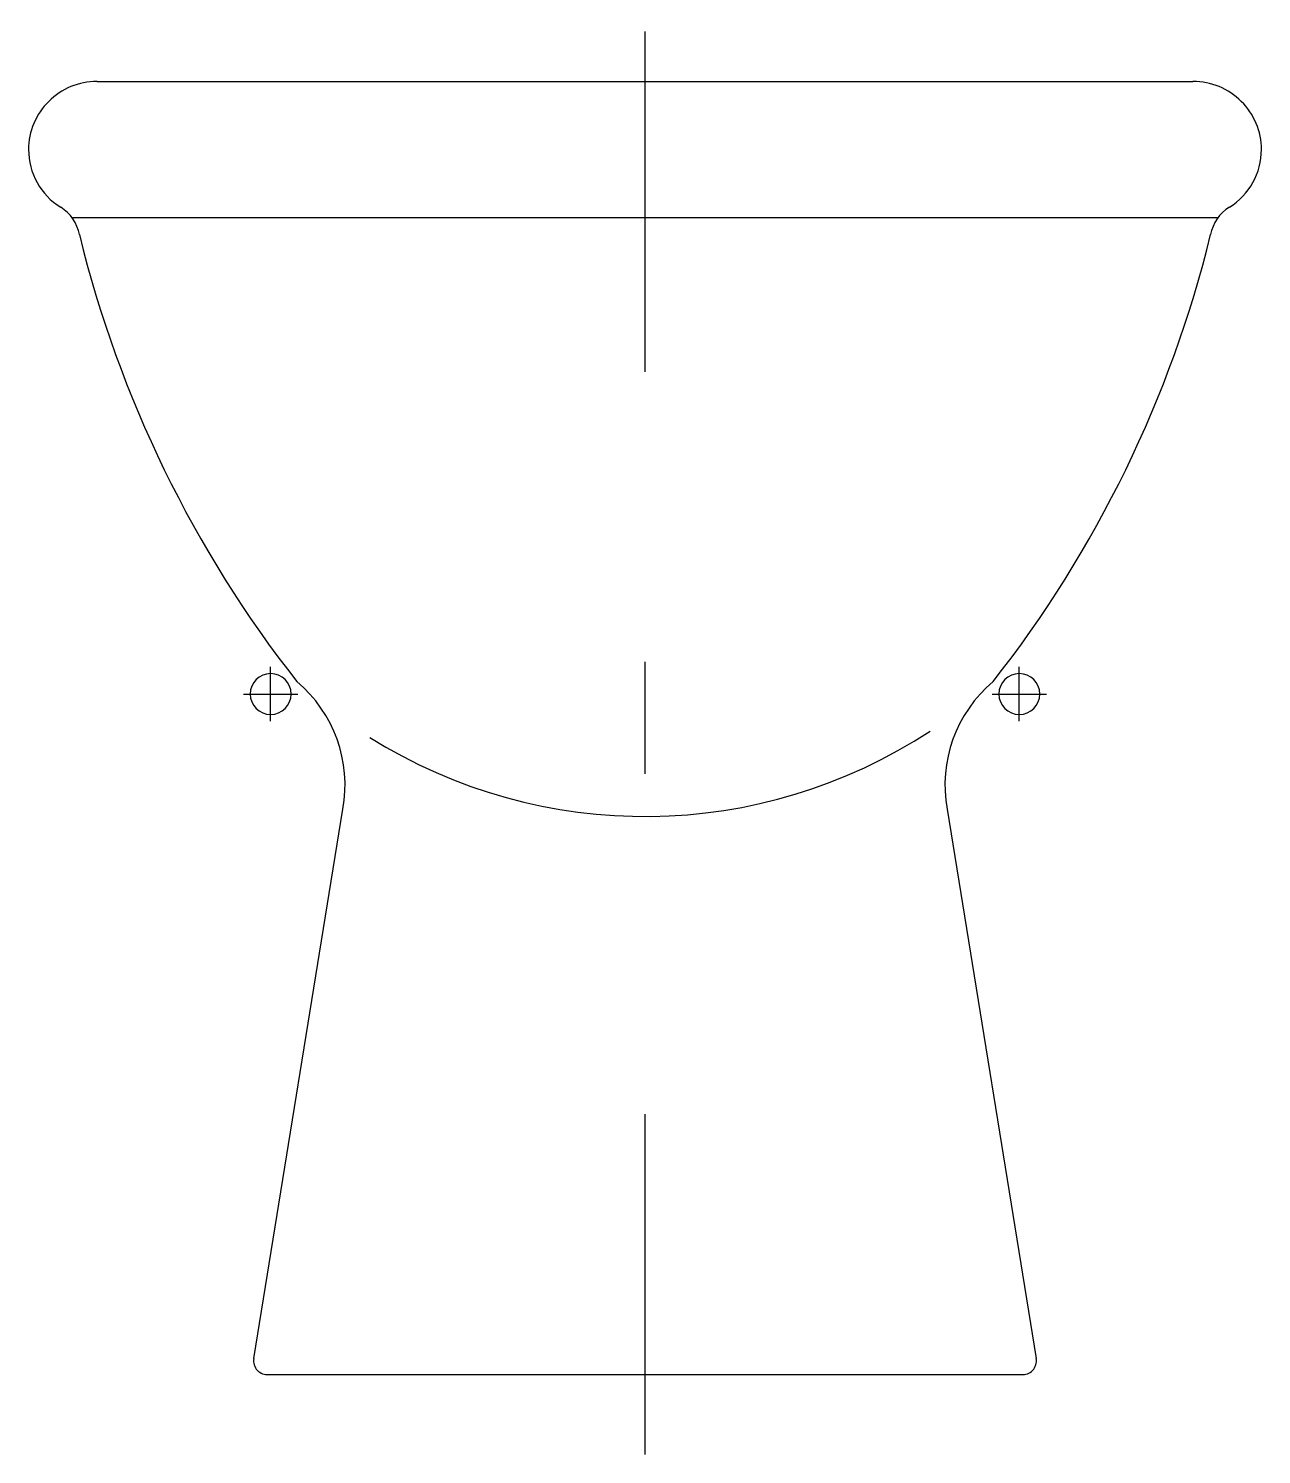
# Model space of a CAD drawing. Extents: x -974.608 to -974.246, y 830.898 to 831.317.
import ezdxf

# ---------------------------------------------------------------- set-up
doc = ezdxf.new("R2010")
doc.units = 0
doc.header["$LTSCALE"] = 0.2
doc.header["$MEASUREMENT"] = 0
doc.linetypes.add('AXES', pattern=[0.54, 0.3, -0.08, 0.08, -0.08])
doc.linetypes.add('CONTINU', pattern=[0])
doc.layers.get('0').update_dxf_attribs({"linetype": 'CONTINUOUS'})
doc.layers.add('DECA_EIXOS', color=5, linetype='AXES')

msp = doc.modelspace()

# ---------------------------------------------------------------- linework, layer by layer
at = {"linetype": 'CONTINU'}
for points in [[(-974.58782, 831.30189, 0.414218), (-974.60795, 831.28189)], [(-974.24566, 831.28189, 0.414267), (-974.26578, 831.30189)], [(-974.60795, 831.28189, 0.259379), (-974.5985, 831.26493)], [(-974.25509, 831.26495, 0.259367), (-974.24566, 831.28189)], [(-974.59302, 831.25689, 0.21203), (-974.5985, 831.26493)], [(-974.25509, 831.26495, 0.212682), (-974.26059, 831.25688)], [(-974.59302, 831.25689, 0.106667), (-974.52907, 831.12551)], [(-974.32454, 831.12551, 0.106663), (-974.26059, 831.25688)], [(-974.5368, 831.12787, 1), (-974.5368, 831.11587)], [(-974.5368, 831.11587, 1), (-974.5368, 831.12787)], [(-974.51556, 831.08802, 0.267872), (-974.52907, 831.12551)], [(-974.32454, 831.12551, 0.267812), (-974.33805, 831.08803)], [(-974.31681, 831.12787, 1), (-974.31681, 831.11587)], [(-974.31681, 831.11587, 1), (-974.31681, 831.12787)], [(-974.5077, 831.10912, 0.293368), (-974.34299, 831.111)], [(-974.54175, 830.92658, 0.502509), (-974.53735, 830.92189)], [(-974.31626, 830.92189, 0.502428), (-974.31185, 830.92658)]]:
    msp.add_lwpolyline(points, format="xyb", dxfattribs=at)
for points in [[(-974.58782, 831.30189), (-974.26578, 831.30189)], [(-974.59519, 831.26189), (-974.25842, 831.26189)], [(-974.54175, 830.92658), (-974.51556, 831.08802)], [(-974.33805, 831.08803), (-974.31185, 830.92658)], [(-974.53735, 830.92189), (-974.31626, 830.92189)]]:
    msp.add_lwpolyline(points, dxfattribs=at)
at = {"layer": 'DECA_EIXOS'}
for points in [[(-974.4268, 831.21654), (-974.4268, 831.31746)], [(-974.5368, 831.11387), (-974.5368, 831.12987)], [(-974.4268, 830.89838), (-974.4268, 831.13135)], [(-974.31681, 831.11387), (-974.31681, 831.12987)], [(-974.5448, 831.12187), (-974.5288, 831.12187)], [(-974.32481, 831.12187), (-974.30881, 831.12187)]]:
    msp.add_lwpolyline(points, dxfattribs=at)

doc.saveas('drawing.dxf')
